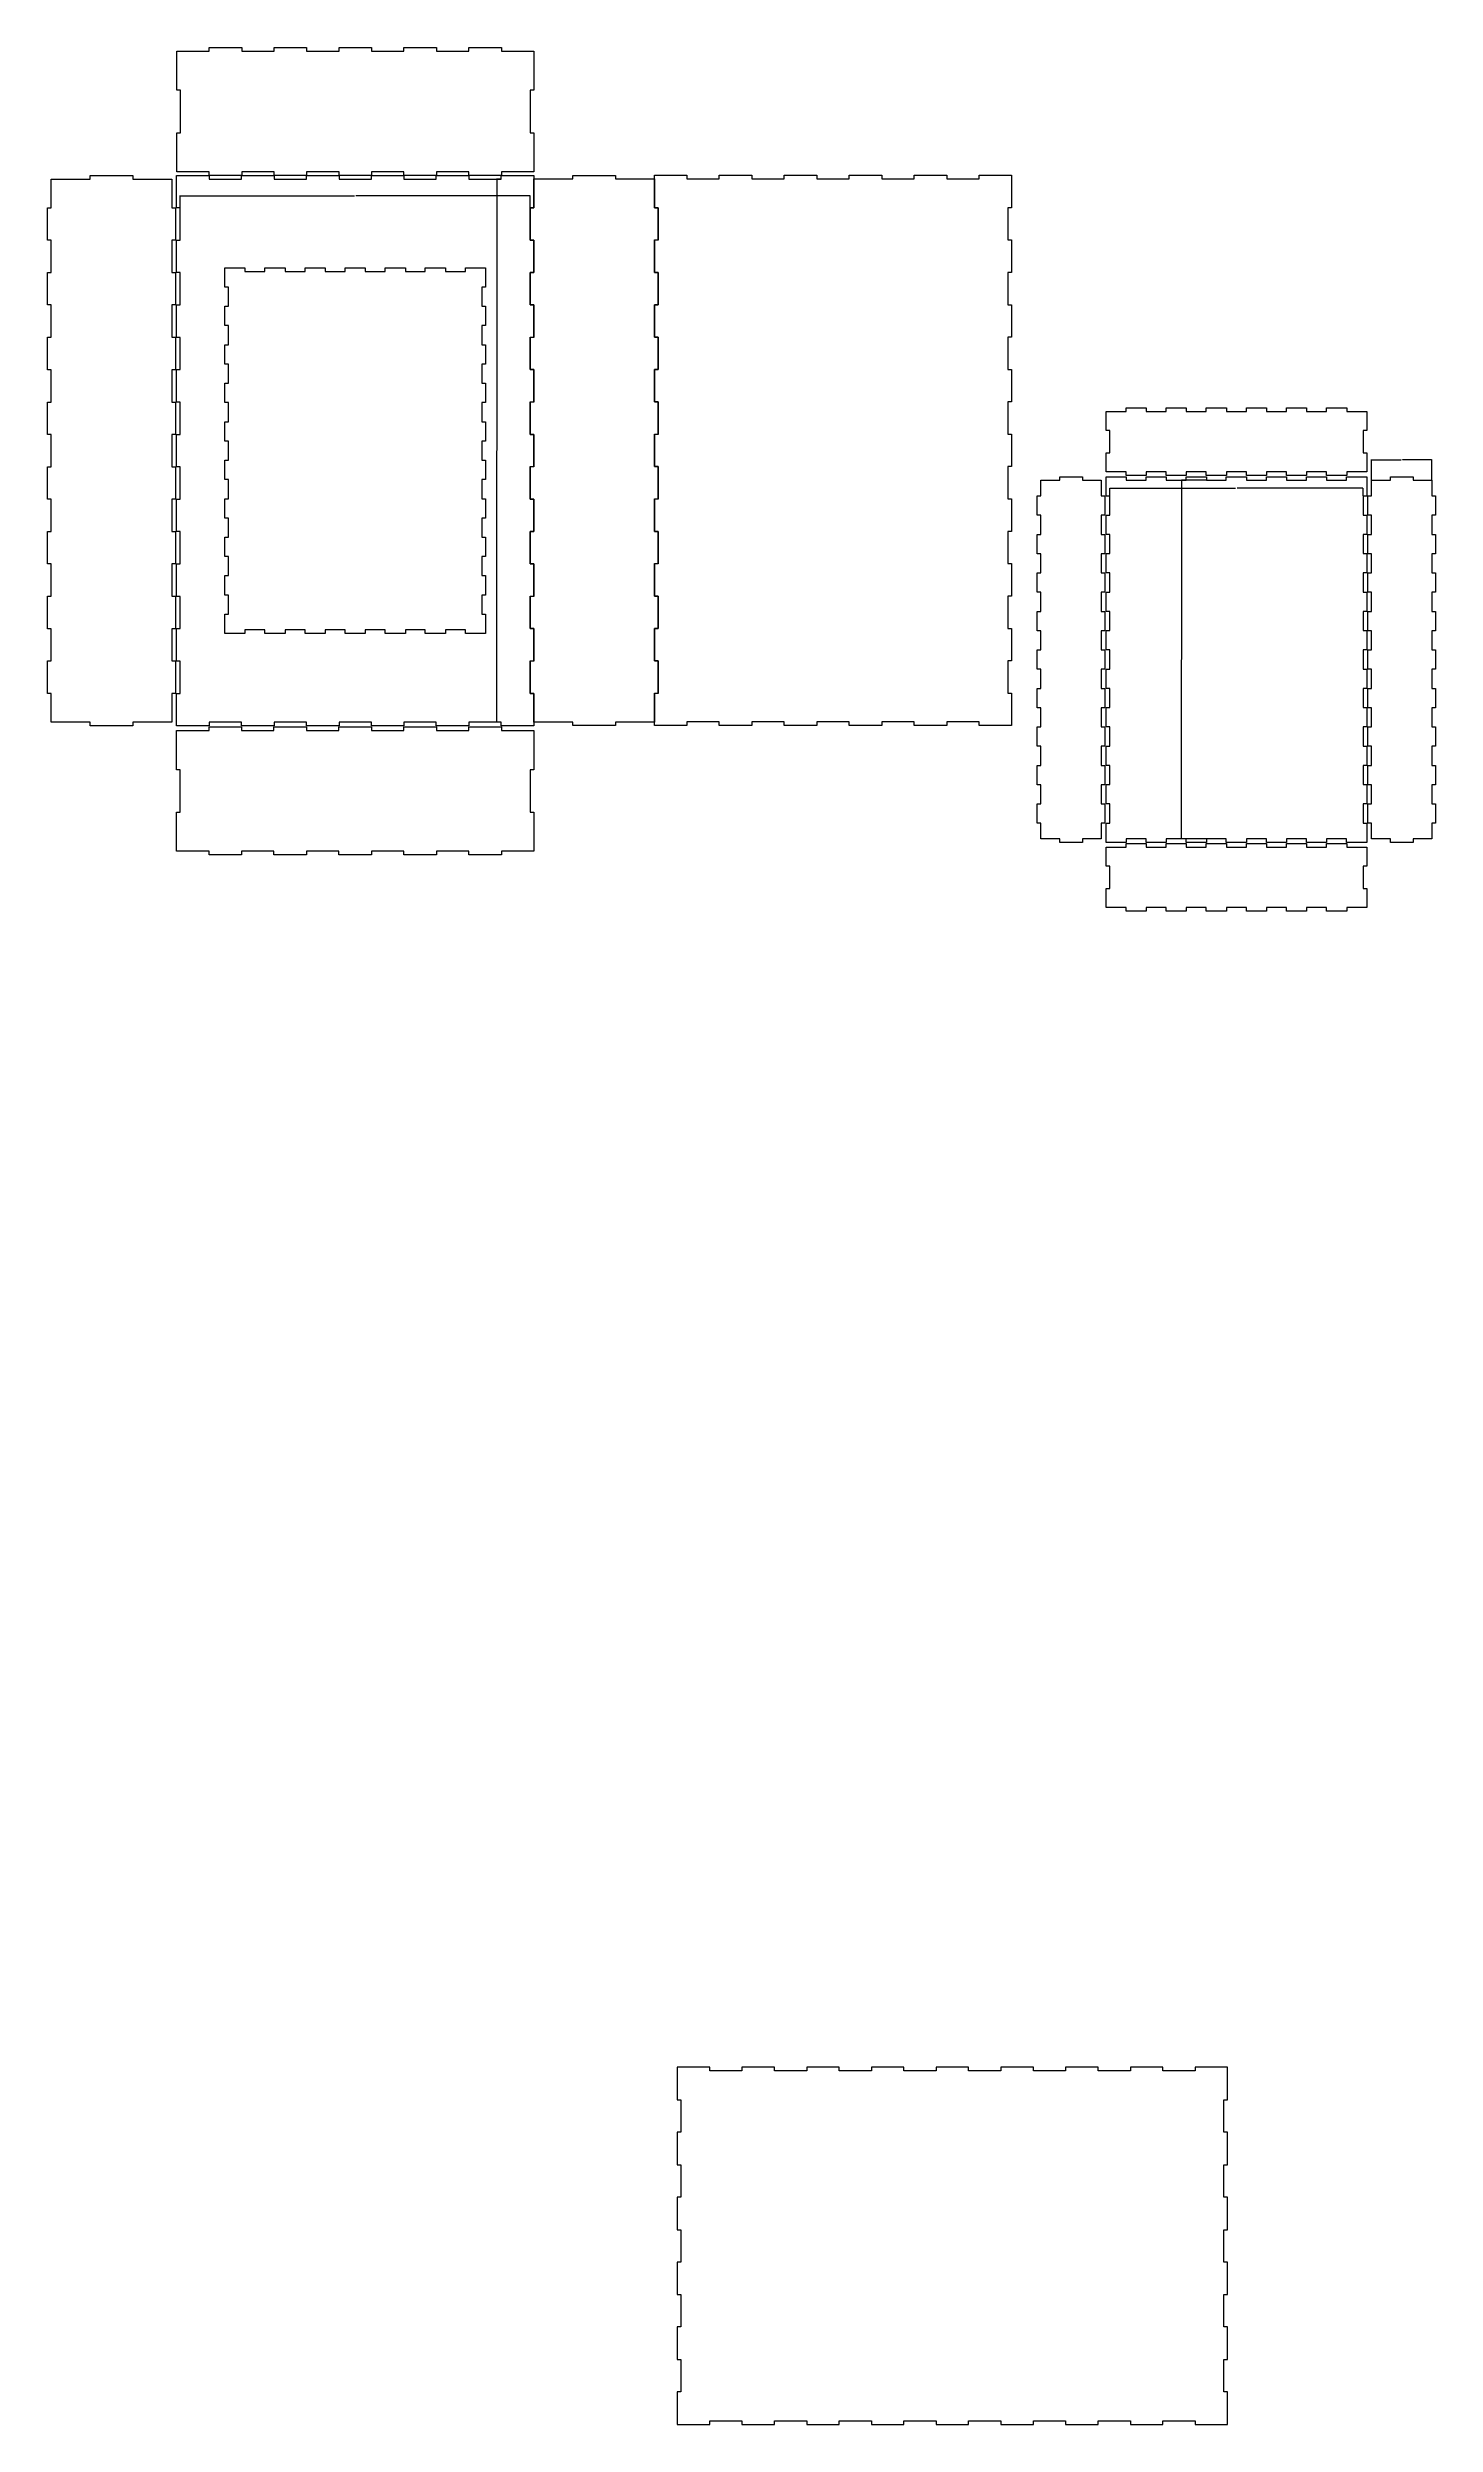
# Model space of a CAD drawing. Extents: x 0 to 3307, y -1993 to 502.
# Drawn here: x 2157 to 3307, y -1993 to -24 of the extents above; entities that cross this region are included whole.
import ezdxf

# ---------------------------------------------------------------- set-up
doc = ezdxf.new("R2010")
doc.units = 0
doc.layers.get('0').update_dxf_attribs({"linetype": 'CONTINUOUS'})
doc.layers.get('Defpoints').update_dxf_attribs({"linetype": 'CONTINUOUS'})
doc.layers.add('NEWLAYER', color=7, linetype='CONTINUOUS')
doc.dimstyles.new('ISO-25', dxfattribs={"dimtxt": 2.5, "dimasz": 2.5, "dimexe": 1.25, "dimexo": 0.625, "dimtad": 1, "dimdsep": 46, "dimtxsty": 'STANDARD', "dimcen": 2.5, "dimadec": 0, "dimazin": 0, "dimtfac": 1, "dimtmove": 0, "dimatfit": 3, "dimfxl": 1, "dimarcsym": 0})

# ---------------------------------------------------------------- blocks, each defined once
blk = doc.blocks.new('*D4')
at = {"color": 0, "linetype": 'Continuous', "lineweight": -2, "transparency": 16777216}
for p, q in [((2266.5, -156.4), (2266.5, -146.3)), ((2266.7, -146.5), (2410.9, -146.5)), ((2556.3, -146.5), (2412.1, -146.5)), ((2556.5, -156.4), (2556.5, -146.3))]:
    blk.add_line(p, q, dxfattribs=at)
at = {"color": 0, "linetype": 'Continuous', "transparency": 16777216}
for points in [[(2266.7, -146.5), (2266.7, -146.5), (2266.5, -146.5)], [(2556.3, -146.5), (2556.3, -146.5), (2556.5, -146.5)]]:
    blk.add_solid(points, dxfattribs=at)
at = {"layer": 'Defpoints', "color": 0, "linetype": 'Continuous', "transparency": 16777216}
for p in [(2266.5, -156.5), (2556.5, -146.5), (2556.5, -156.5)]:
    blk.add_point(p, dxfattribs=at)
at = {"color": 0, "linetype": 'Continuous', "transparency": 16777216, "insert": (2411.5, -146.5), "char_height": 0.18, "attachment_point": 5}
blk.add_mtext('\\A1;290.0000', dxfattribs=at)
blk = doc.blocks.new('*D5')
at = {"color": 0, "linetype": 'Continuous', "lineweight": -2, "transparency": 16777216}
for p, q in [((2532.5, -132.6), (2528.6, -132.6)), ((2528.8, -132.8), (2528.8, -357.4)), ((2528.8, -582.4), (2528.8, -357.8)), ((2532.5, -582.6), (2528.6, -582.6))]:
    blk.add_line(p, q, dxfattribs=at)
at = {"color": 0, "linetype": 'Continuous', "transparency": 16777216}
for points in [[(2528.7, -132.8), (2528.8, -132.8), (2528.8, -132.6)], [(2528.7, -582.4), (2528.8, -582.4), (2528.8, -582.6)]]:
    blk.add_solid(points, dxfattribs=at)
at = {"layer": 'Defpoints', "color": 0, "linetype": 'Continuous', "transparency": 16777216}
for p in [(2532.5, -132.6), (2528.8, -582.6), (2532.5, -582.6)]:
    blk.add_point(p, dxfattribs=at)
at = {"color": 0, "linetype": 'Continuous', "transparency": 16777216, "insert": (2528.8, -357.6), "char_height": 0.18, "attachment_point": 5}
blk.add_mtext('\\A1;450.0000', dxfattribs=at)
blk = doc.blocks.new('*D11')
at = {"color": 0, "linetype": 'Continuous', "lineweight": -2, "transparency": 16777216}
for p, q in [((3036.8, -395.2), (3036.8, -388.7)), ((3037, -388.8), (3141.2, -388.8)), ((3246.6, -388.8), (3142.4, -388.8)), ((3246.8, -395.2), (3246.8, -388.7))]:
    blk.add_line(p, q, dxfattribs=at)
at = {"color": 0, "linetype": 'Continuous', "transparency": 16777216}
for points in [[(3037, -388.8), (3037, -388.9), (3036.8, -388.8)], [(3246.6, -388.8), (3246.6, -388.9), (3246.8, -388.8)]]:
    blk.add_solid(points, dxfattribs=at)
at = {"layer": 'Defpoints', "color": 0, "linetype": 'Continuous', "transparency": 16777216}
for p in [(3246.8, -388.8), (3036.8, -395.2), (3246.8, -395.2)]:
    blk.add_point(p, dxfattribs=at)
at = {"color": 0, "linetype": 'Continuous', "transparency": 16777216, "insert": (3141.8, -388.8), "char_height": 0.18, "attachment_point": 5}
blk.add_mtext('\\A1;210.0000', dxfattribs=at)
blk = doc.blocks.new('*D12')
at = {"color": 0, "linetype": 'Continuous', "lineweight": -2, "transparency": 16777216}
for p, q in [((3116.9, -382.2), (3096.2, -382.2)), ((3096.4, -382.4), (3096.4, -530.6)), ((3096.4, -679.1), (3096.4, -530.9)), ((3116.9, -679.2), (3096.2, -679.2))]:
    blk.add_line(p, q, dxfattribs=at)
at = {"color": 0, "linetype": 'Continuous', "transparency": 16777216}
for points in [[(3096.4, -382.4), (3096.4, -382.4), (3096.4, -382.2)], [(3096.4, -679.1), (3096.4, -679.1), (3096.4, -679.2)]]:
    blk.add_solid(points, dxfattribs=at)
at = {"layer": 'Defpoints', "color": 0, "linetype": 'Continuous', "transparency": 16777216}
for p in [(3116.9, -382.2), (3096.4, -679.2), (3116.9, -679.2)]:
    blk.add_point(p, dxfattribs=at)
at = {"color": 0, "linetype": 'Continuous', "transparency": 16777216, "insert": (3096.4, -530.7), "char_height": 0.18, "attachment_point": 5}
blk.add_mtext('\\A1;297.0000', dxfattribs=at)
blk = doc.blocks.new('*D13')
at = {"color": 0, "linetype": 'Continuous', "lineweight": -2, "transparency": 16777216}
for p, q in [((3253.8, -382.2), (3253.8, -365)), ((3254, -365.2), (3278.3, -365.2)), ((3303.6, -365.2), (3279.4, -365.2)), ((3303.8, -382.2), (3303.8, -365))]:
    blk.add_line(p, q, dxfattribs=at)
at = {"color": 0, "linetype": 'Continuous', "transparency": 16777216}
for points in [[(3254, -365.1), (3254, -365.2), (3253.8, -365.2)], [(3303.6, -365.1), (3303.6, -365.2), (3303.8, -365.2)]]:
    blk.add_solid(points, dxfattribs=at)
at = {"layer": 'Defpoints', "color": 0, "linetype": 'Continuous', "transparency": 16777216}
for p in [(3303.8, -365.2), (3253.8, -382.2), (3303.8, -382.2)]:
    blk.add_point(p, dxfattribs=at)
at = {"color": 0, "linetype": 'Continuous', "transparency": 16777216, "insert": (3278.8, -365.2), "char_height": 0.18, "attachment_point": 5}
blk.add_mtext('\\A1;50.0000', dxfattribs=at)

msp = doc.modelspace()

# ---------------------------------------------------------------- linework, layer by layer
at = {"layer": 'NEWLAYER', "color": 7}
for points in [[(2263.59002, -26.61907), (2290.45411, -26.61907), (2290.45411, -23.61907), (2317.4532, -23.61907), (2317.4532, -26.61907), (2344.27229, -26.61907), (2344.27229, -23.61907), (2371.27138, -23.61907), (2371.27138, -26.61907), (2398.09047, -26.61907), (2398.09047, -23.61907), (2425.08956, -23.61907), (2425.08956, -26.61907), (2451.90866, -26.61907), (2451.90866, -23.61907), (2478.90775, -23.61907), (2478.90775, -26.61907), (2505.72684, -26.61907), (2505.72684, -23.61907), (2532.72593, -23.61907), (2532.72593, -26.61907), (2559.59002, -26.61907), (2559.59002, -58.9974), (2556.59002, -58.9974), (2556.59002, -94.24074), (2559.59002, -94.24074), (2559.59002, -126.61907), (2532.72593, -126.61907), (2532.72593, -129.61907), (2505.72684, -129.61907), (2505.72684, -126.61907), (2478.90775, -126.61907), (2478.90775, -129.61907), (2451.90866, -129.61907), (2451.90866, -126.61907), (2425.08956, -126.61907), (2425.08956, -129.61907), (2398.09047, -129.61907), (2398.09047, -126.61907), (2371.27138, -126.61907), (2371.27138, -129.61907), (2344.27229, -129.61907), (2344.27229, -126.61907), (2317.4532, -126.61907), (2317.4532, -129.61907), (2290.45411, -129.61907), (2290.45411, -126.61907), (2263.59002, -126.61907), (2263.59002, -94.24074), (2266.59002, -94.24074), (2266.59002, -58.9974), (2263.59002, -58.9974), (2263.59002, -26.61907)], [(2159.50002, -132.61907), (2191.78835, -132.61907), (2191.78835, -129.61907), (2227.21169, -129.61907), (2227.21169, -132.61907), (2259.50002, -132.61907), (2259.50002, -156.3976), (2262.50002, -156.3976), (2262.50002, -183.31113), (2259.50002, -183.31113), (2259.50002, -210.04466), (2262.50002, -210.04466), (2262.50002, -236.95819), (2259.50002, -236.95819), (2259.50002, -263.69172), (2262.50002, -263.69172), (2262.50002, -290.60525), (2259.50002, -290.60525), (2259.50002, -317.33878), (2262.50002, -317.33878), (2262.50002, -344.25231), (2259.50002, -344.25231), (2259.50002, -370.98584), (2262.50002, -370.98584), (2262.50002, -397.89937), (2259.50002, -397.89937), (2259.50002, -424.6329), (2262.50002, -424.6329), (2262.50002, -451.54642), (2259.50002, -451.54642), (2259.50002, -478.27995), (2262.50002, -478.27995), (2262.50002, -505.19348), (2259.50002, -505.19348), (2259.50002, -531.92701), (2262.50002, -531.92701), (2262.50002, -558.84054), (2259.50002, -558.84054), (2259.50002, -582.61907), (2227.21169, -582.61907), (2227.21169, -585.61907), (2191.78835, -585.61907), (2191.78835, -582.61907), (2159.50002, -582.61907), (2159.50002, -558.84054), (2156.50002, -558.84054), (2156.50002, -531.92701), (2159.50002, -531.92701), (2159.50002, -505.19348), (2156.50002, -505.19348), (2156.50002, -478.27995), (2159.50002, -478.27995), (2159.50002, -451.54642), (2156.50002, -451.54642), (2156.50002, -424.6329), (2159.50002, -424.6329), (2159.50002, -397.89937), (2156.50002, -397.89937), (2156.50002, -370.98584), (2159.50002, -370.98584), (2159.50002, -344.25231), (2156.50002, -344.25231), (2156.50002, -317.33878), (2159.50002, -317.33878), (2159.50002, -290.60525), (2156.50002, -290.60525), (2156.50002, -263.69172), (2159.50002, -263.69172), (2159.50002, -236.95819), (2156.50002, -236.95819), (2156.50002, -210.04466), (2159.50002, -210.04466), (2159.50002, -183.31113), (2156.50002, -183.31113), (2156.50002, -156.3976), (2159.50002, -156.3976), (2159.50002, -132.61907)], [(2263.50002, -129.61907), (2290.45411, -129.61907), (2290.45411, -132.61907), (2317.2732, -132.61907), (2317.2732, -129.61907), (2344.27229, -129.61907), (2344.27229, -132.61907), (2371.09138, -132.61907), (2371.09138, -129.61907), (2398.09047, -129.61907), (2398.09047, -132.61907), (2424.90956, -132.61907), (2424.90956, -129.61907), (2451.90866, -129.61907), (2451.90866, -132.61907), (2478.72775, -132.61907), (2478.72775, -129.61907), (2505.72684, -129.61907), (2505.72684, -132.61907), (2532.54593, -132.61907), (2532.54593, -129.61907), (2559.50002, -129.61907), (2559.50002, -156.4876), (2556.50002, -156.4876), (2556.50002, -183.22113), (2559.50002, -183.22113), (2559.50002, -210.13466), (2556.50002, -210.13466), (2556.50002, -236.86819), (2559.50002, -236.86819), (2559.50002, -263.78172), (2556.50002, -263.78172), (2556.50002, -290.51525), (2559.50002, -290.51525), (2559.50002, -317.42878), (2556.50002, -317.42878), (2556.50002, -344.16231), (2559.50002, -344.16231), (2559.50002, -371.07584), (2556.50002, -371.07584), (2556.50002, -397.80937), (2559.50002, -397.80937), (2559.50002, -424.7229), (2556.50002, -424.7229), (2556.50002, -451.45642), (2559.50002, -451.45642), (2559.50002, -478.36995), (2556.50002, -478.36995), (2556.50002, -505.10348), (2559.50002, -505.10348), (2559.50002, -532.01701), (2556.50002, -532.01701), (2556.50002, -558.75054), (2559.50002, -558.75054), (2559.50002, -585.61907), (2532.54593, -585.61907), (2532.54593, -582.61907), (2505.72684, -582.61907), (2505.72684, -585.61907), (2478.72775, -585.61907), (2478.72775, -582.61907), (2451.90866, -582.61907), (2451.90866, -585.61907), (2424.90956, -585.61907), (2424.90956, -582.61907), (2398.09047, -582.61907), (2398.09047, -585.61907), (2371.09138, -585.61907), (2371.09138, -582.61907), (2344.27229, -582.61907), (2344.27229, -585.61907), (2317.2732, -585.61907), (2317.2732, -582.61907), (2290.45411, -582.61907), (2290.45411, -585.61907), (2263.50002, -585.61907), (2263.50002, -558.75054), (2266.50002, -558.75054), (2266.50002, -532.01701), (2263.50002, -532.01701), (2263.50002, -505.10348), (2266.50002, -505.10348), (2266.50002, -478.36995), (2263.50002, -478.36995), (2263.50002, -451.45642), (2266.50002, -451.45642), (2266.50002, -424.7229), (2263.50002, -424.7229), (2263.50002, -397.80937), (2266.50002, -397.80937), (2266.50002, -371.07584), (2263.50002, -371.07584), (2263.50002, -344.16231), (2266.50002, -344.16231), (2266.50002, -317.42878), (2263.50002, -317.42878), (2263.50002, -290.51525), (2266.50002, -290.51525), (2266.50002, -263.78172), (2263.50002, -263.78172), (2263.50002, -236.86819), (2266.50002, -236.86819), (2266.50002, -210.13466), (2263.50002, -210.13466), (2263.50002, -183.22113), (2266.50002, -183.22113), (2266.50002, -156.4876), (2263.50002, -156.4876), (2263.50002, -129.61907)], [(2559.50002, -132.52907), (2591.78835, -132.52907), (2591.78835, -129.52907), (2627.21169, -129.52907), (2627.21169, -132.52907), (2659.50002, -132.52907), (2659.50002, -156.3076), (2662.50002, -156.3076), (2662.50002, -183.22113), (2659.50002, -183.22113), (2659.50002, -209.95466), (2662.50002, -209.95466), (2662.50002, -236.86819), (2659.50002, -236.86819), (2659.50002, -263.60172), (2662.50002, -263.60172), (2662.50002, -290.51525), (2659.50002, -290.51525), (2659.50002, -317.24878), (2662.50002, -317.24878), (2662.50002, -344.16231), (2659.50002, -344.16231), (2659.50002, -370.89584), (2662.50002, -370.89584), (2662.50002, -397.80937), (2659.50002, -397.80937), (2659.50002, -424.5429), (2662.50002, -424.5429), (2662.50002, -451.45642), (2659.50002, -451.45642), (2659.50002, -478.18995), (2662.50002, -478.18995), (2662.50002, -505.10348), (2659.50002, -505.10348), (2659.50002, -531.83701), (2662.50002, -531.83701), (2662.50002, -558.75054), (2659.50002, -558.75054), (2659.50002, -582.52907), (2627.21169, -582.52907), (2627.21169, -585.52907), (2591.78835, -585.52907), (2591.78835, -582.52907), (2559.50002, -582.52907), (2559.50002, -558.75054), (2556.50002, -558.75054), (2556.50002, -531.83701), (2559.50002, -531.83701), (2559.50002, -505.10348), (2556.50002, -505.10348), (2556.50002, -478.18995), (2559.50002, -478.18995), (2559.50002, -451.45642), (2556.50002, -451.45642), (2556.50002, -424.5429), (2559.50002, -424.5429), (2559.50002, -397.80937), (2556.50002, -397.80937), (2556.50002, -370.89584), (2559.50002, -370.89584), (2559.50002, -344.16231), (2556.50002, -344.16231), (2556.50002, -317.24878), (2559.50002, -317.24878), (2559.50002, -290.51525), (2556.50002, -290.51525), (2556.50002, -263.60172), (2559.50002, -263.60172), (2559.50002, -236.86819), (2556.50002, -236.86819), (2556.50002, -209.95466), (2559.50002, -209.95466), (2559.50002, -183.22113), (2556.50002, -183.22113), (2556.50002, -156.3076), (2559.50002, -156.3076), (2559.50002, -132.52907)], [(2659.50002, -129.43907), (2686.45411, -129.43907), (2686.45411, -132.43907), (2713.2732, -132.43907), (2713.2732, -129.43907), (2740.27229, -129.43907), (2740.27229, -132.43907), (2767.09138, -132.43907), (2767.09138, -129.43907), (2794.09047, -129.43907), (2794.09047, -132.43907), (2820.90956, -132.43907), (2820.90956, -129.43907), (2847.90866, -129.43907), (2847.90866, -132.43907), (2874.72775, -132.43907), (2874.72775, -129.43907), (2901.72684, -129.43907), (2901.72684, -132.43907), (2928.54593, -132.43907), (2928.54593, -129.43907), (2955.50002, -129.43907), (2955.50002, -156.3076), (2952.50002, -156.3076), (2952.50002, -183.04113), (2955.50002, -183.04113), (2955.50002, -209.95466), (2952.50002, -209.95466), (2952.50002, -236.68819), (2955.50002, -236.68819), (2955.50002, -263.60172), (2952.50002, -263.60172), (2952.50002, -290.33525), (2955.50002, -290.33525), (2955.50002, -317.24878), (2952.50002, -317.24878), (2952.50002, -343.98231), (2955.50002, -343.98231), (2955.50002, -370.89584), (2952.50002, -370.89584), (2952.50002, -397.62937), (2955.50002, -397.62937), (2955.50002, -424.5429), (2952.50002, -424.5429), (2952.50002, -451.27642), (2955.50002, -451.27642), (2955.50002, -478.18995), (2952.50002, -478.18995), (2952.50002, -504.92348), (2955.50002, -504.92348), (2955.50002, -531.83701), (2952.50002, -531.83701), (2952.50002, -558.57054), (2955.50002, -558.57054), (2955.50002, -585.43907), (2928.54593, -585.43907), (2928.54593, -582.43907), (2901.72684, -582.43907), (2901.72684, -585.43907), (2874.72775, -585.43907), (2874.72775, -582.43907), (2847.90866, -582.43907), (2847.90866, -585.43907), (2820.90956, -585.43907), (2820.90956, -582.43907), (2794.09047, -582.43907), (2794.09047, -585.43907), (2767.09138, -585.43907), (2767.09138, -582.43907), (2740.27229, -582.43907), (2740.27229, -585.43907), (2713.2732, -585.43907), (2713.2732, -582.43907), (2686.45411, -582.43907), (2686.45411, -585.43907), (2659.50002, -585.43907), (2659.50002, -558.57054), (2662.50002, -558.57054), (2662.50002, -531.83701), (2659.50002, -531.83701), (2659.50002, -504.92348), (2662.50002, -504.92348), (2662.50002, -478.18995), (2659.50002, -478.18995), (2659.50002, -451.27642), (2662.50002, -451.27642), (2662.50002, -424.5429), (2659.50002, -424.5429), (2659.50002, -397.62937), (2662.50002, -397.62937), (2662.50002, -370.89584), (2659.50002, -370.89584), (2659.50002, -343.98231), (2662.50002, -343.98231), (2662.50002, -317.24878), (2659.50002, -317.24878), (2659.50002, -290.33525), (2662.50002, -290.33525), (2662.50002, -263.60172), (2659.50002, -263.60172), (2659.50002, -236.68819), (2662.50002, -236.68819), (2662.50002, -209.95466), (2659.50002, -209.95466), (2659.50002, -183.04113), (2662.50002, -183.04113), (2662.50002, -156.3076), (2659.50002, -156.3076), (2659.50002, -129.43907)], [(2303.50003, -206.11907), (2320.1604, -206.11907), (2320.1604, -209.11907), (2336.68578, -209.11907), (2336.68578, -206.11907), (2353.39116, -206.11907), (2353.39116, -209.11907), (2369.91654, -209.11907), (2369.91654, -206.11907), (2386.62195, -206.11907), (2386.62195, -209.11907), (2403.14733, -209.11907), (2403.14733, -206.11907), (2419.85272, -206.11907), (2419.85272, -209.11907), (2436.3781, -209.11907), (2436.3781, -206.11907), (2453.08348, -206.11907), (2453.08348, -209.11907), (2469.60886, -209.11907), (2469.60886, -206.11907), (2486.31424, -206.11907), (2486.31424, -209.11907), (2502.83962, -209.11907), (2502.83962, -206.11907), (2519.50002, -206.11907), (2519.50002, -222.11142), (2516.50003, -222.11142), (2516.50003, -237.96881), (2519.50002, -237.96881), (2519.50002, -254.00617), (2516.50003, -254.00617), (2516.50003, -269.86353), (2519.50002, -269.86353), (2519.50002, -285.9009), (2516.50003, -285.9009), (2516.50003, -301.75826), (2519.50002, -301.75826), (2519.50002, -317.79565), (2516.50003, -317.79565), (2516.50003, -333.65301), (2519.50002, -333.65301), (2519.50002, -349.69037), (2516.50003, -349.69037), (2516.50003, -365.54773), (2519.50002, -365.54773), (2519.50002, -381.58512), (2516.50003, -381.58512), (2516.50003, -397.44248), (2519.50002, -397.44248), (2519.50002, -413.47985), (2516.50003, -413.47985), (2516.50003, -429.33721), (2519.50002, -429.33721), (2519.50002, -445.3746), (2516.50003, -445.3746), (2516.50003, -461.23196), (2519.50002, -461.23196), (2519.50002, -477.26935), (2516.50003, -477.26935), (2516.50003, -493.12671), (2519.50002, -493.12671), (2519.50002, -509.11909), (2502.83962, -509.11909), (2502.83962, -506.11906), (2486.31424, -506.11906), (2486.31424, -509.11909), (2469.60886, -509.11909), (2469.60886, -506.11906), (2453.08348, -506.11906), (2453.08348, -509.11909), (2436.3781, -509.11909), (2436.3781, -506.11906), (2419.85272, -506.11906), (2419.85272, -509.11909), (2403.14733, -509.11909), (2403.14733, -506.11906), (2386.62195, -506.11906), (2386.62195, -509.11909), (2369.91654, -509.11909), (2369.91654, -506.11906), (2353.39116, -506.11906), (2353.39116, -509.11909), (2336.68578, -509.11909), (2336.68578, -506.11906), (2320.1604, -506.11906), (2320.1604, -509.11909), (2303.50003, -509.11909), (2303.50003, -493.12671), (2306.50002, -493.12671), (2306.50002, -477.26935), (2303.50003, -477.26935), (2303.50003, -461.23196), (2306.50002, -461.23196), (2306.50002, -445.3746), (2303.50003, -445.3746), (2303.50003, -429.33721), (2306.50002, -429.33721), (2306.50002, -413.47985), (2303.50003, -413.47985), (2303.50003, -397.44248), (2306.50002, -397.44248), (2306.50002, -381.58512), (2303.50003, -381.58512), (2303.50003, -365.54773), (2306.50002, -365.54773), (2306.50002, -349.69037), (2303.50003, -349.69037), (2303.50003, -333.65301), (2306.50002, -333.65301), (2306.50002, -317.79565), (2303.50003, -317.79565), (2303.50003, -301.75826), (2306.50002, -301.75826), (2306.50002, -285.9009), (2303.50003, -285.9009), (2303.50003, -269.86353), (2306.50002, -269.86353), (2306.50002, -254.00617), (2303.50003, -254.00617), (2303.50003, -237.96881), (2306.50002, -237.96881), (2306.50002, -222.11142), (2303.50003, -222.11142), (2303.50003, -206.11907)], [(3033.81926, -325.24274), (3050.38963, -325.24274), (3050.38963, -322.24275), (3067.09501, -322.24275), (3067.09501, -325.24274), (3083.62039, -325.24274), (3083.62039, -322.24275), (3100.3258, -322.24275), (3100.3258, -325.24274), (3116.85119, -325.24274), (3116.85119, -322.24275), (3133.55657, -322.24275), (3133.55657, -325.24274), (3150.08195, -325.24274), (3150.08195, -322.24275), (3166.78733, -322.24275), (3166.78733, -325.24274), (3183.31271, -325.24274), (3183.31271, -322.24275), (3200.0181, -322.24275), (3200.0181, -325.24274), (3216.54348, -325.24274), (3216.54348, -322.24275), (3233.24886, -322.24275), (3233.24886, -325.24274), (3249.81925, -325.24274), (3249.81925, -340.95439), (3246.81926, -340.95439), (3246.81926, -359.53108), (3249.81925, -359.53108), (3249.81925, -375.24273), (3233.24886, -375.24273), (3233.24886, -378.24272), (3216.54348, -378.24272), (3216.54348, -375.24273), (3200.0181, -375.24273), (3200.0181, -378.24272), (3183.31271, -378.24272), (3183.31271, -375.24273), (3166.78733, -375.24273), (3166.78733, -378.24272), (3150.08195, -378.24272), (3150.08195, -375.24273), (3133.55657, -375.24273), (3133.55657, -378.24272), (3116.85119, -378.24272), (3116.85119, -375.24273), (3100.3258, -375.24273), (3100.3258, -378.24272), (3083.62039, -378.24272), (3083.62039, -375.24273), (3067.09501, -375.24273), (3067.09501, -378.24272), (3050.38963, -378.24272), (3050.38963, -375.24273), (3033.81926, -375.24273), (3033.81926, -359.53108), (3036.81926, -359.53108), (3036.81926, -340.95439), (3033.81926, -340.95439), (3033.81926, -325.24274)], [(2979.81926, -382.24274), (2995.44094, -382.24274), (2995.44094, -379.24275), (3014.19759, -379.24275), (3014.19759, -382.24274), (3029.81924, -382.24274), (3029.81924, -395.14509), (3032.81927, -395.14509), (3032.81927, -411.18248), (3029.81924, -411.18248), (3029.81924, -427.03985), (3032.81927, -427.03985), (3032.81927, -443.07721), (3029.81924, -443.07721), (3029.81924, -458.93457), (3032.81927, -458.93457), (3032.81927, -474.97193), (3029.81924, -474.97193), (3029.81924, -490.82932), (3032.81927, -490.82932), (3032.81927, -506.86668), (3029.81924, -506.86668), (3029.81924, -522.72404), (3032.81927, -522.72404), (3032.81927, -538.76141), (3029.81924, -538.76141), (3029.81924, -554.6188), (3032.81927, -554.6188), (3032.81927, -570.65616), (3029.81924, -570.65616), (3029.81924, -586.51352), (3032.81927, -586.51352), (3032.81927, -602.55088), (3029.81924, -602.55088), (3029.81924, -618.40827), (3032.81927, -618.40827), (3032.81927, -634.44563), (3029.81924, -634.44563), (3029.81924, -650.30302), (3032.81927, -650.30302), (3032.81927, -666.34039), (3029.81924, -666.34039), (3029.81924, -679.24274), (3014.19759, -679.24274), (3014.19759, -682.24276), (2995.44094, -682.24276), (2995.44094, -679.24274), (2979.81926, -679.24274), (2979.81926, -666.34039), (2976.81926, -666.34039), (2976.81926, -650.30302), (2979.81926, -650.30302), (2979.81926, -634.44563), (2976.81926, -634.44563), (2976.81926, -618.40827), (2979.81926, -618.40827), (2979.81926, -602.55088), (2976.81926, -602.55088), (2976.81926, -586.51352), (2979.81926, -586.51352), (2979.81926, -570.65616), (2976.81926, -570.65616), (2976.81926, -554.6188), (2979.81926, -554.6188), (2979.81926, -538.76141), (2976.81926, -538.76141), (2976.81926, -522.72404), (2979.81926, -522.72404), (2979.81926, -506.86668), (2976.81926, -506.86668), (2976.81926, -490.82932), (2979.81926, -490.82932), (2979.81926, -474.97193), (2976.81926, -474.97193), (2976.81926, -458.93457), (2979.81926, -458.93457), (2979.81926, -443.07721), (2976.81926, -443.07721), (2976.81926, -427.03985), (2979.81926, -427.03985), (2979.81926, -411.18248), (2976.81926, -411.18248), (2976.81926, -395.14509), (2979.81926, -395.14509), (2979.81926, -382.24274)], [(3033.81926, -379.24275), (3050.47963, -379.24275), (3050.47963, -382.24274), (3067.00501, -382.24274), (3067.00501, -379.24275), (3083.71039, -379.24275), (3083.71039, -382.24274), (3100.2358, -382.24274), (3100.2358, -379.24275), (3116.94119, -379.24275), (3116.94119, -382.24274), (3133.46657, -382.24274), (3133.46657, -379.24275), (3150.17195, -379.24275), (3150.17195, -382.24274), (3166.69733, -382.24274), (3166.69733, -379.24275), (3183.40271, -379.24275), (3183.40271, -382.24274), (3199.92809, -382.24274), (3199.92809, -379.24275), (3216.63348, -379.24275), (3216.63348, -382.24274), (3233.15886, -382.24274), (3233.15886, -379.24275), (3249.81925, -379.24275), (3249.81925, -395.23509), (3246.81926, -395.23509), (3246.81926, -411.09248), (3249.81925, -411.09248), (3249.81925, -427.12985), (3246.81926, -427.12985), (3246.81926, -442.98721), (3249.81925, -442.98721), (3249.81925, -459.02457), (3246.81926, -459.02457), (3246.81926, -474.88193), (3249.81925, -474.88193), (3249.81925, -490.91932), (3246.81926, -490.91932), (3246.81926, -506.77668), (3249.81925, -506.77668), (3249.81925, -522.81404), (3246.81926, -522.81404), (3246.81926, -538.67141), (3249.81925, -538.67141), (3249.81925, -554.7088), (3246.81926, -554.7088), (3246.81926, -570.56616), (3249.81925, -570.56616), (3249.81925, -586.60352), (3246.81926, -586.60352), (3246.81926, -602.46088), (3249.81925, -602.46088), (3249.81925, -618.49827), (3246.81926, -618.49827), (3246.81926, -634.35563), (3249.81925, -634.35563), (3249.81925, -650.39302), (3246.81926, -650.39302), (3246.81926, -666.25038), (3249.81925, -666.25038), (3249.81925, -682.24276), (3233.15886, -682.24276), (3233.15886, -679.24274), (3216.63348, -679.24274), (3216.63348, -682.24276), (3199.92809, -682.24276), (3199.92809, -679.24274), (3183.40271, -679.24274), (3183.40271, -682.24276), (3166.69733, -682.24276), (3166.69733, -679.24274), (3150.17195, -679.24274), (3150.17195, -682.24276), (3133.46657, -682.24276), (3133.46657, -679.24274), (3116.94119, -679.24274), (3116.94119, -682.24276), (3100.2358, -682.24276), (3100.2358, -679.24274), (3083.71039, -679.24274), (3083.71039, -682.24276), (3067.00501, -682.24276), (3067.00501, -679.24274), (3050.47963, -679.24274), (3050.47963, -682.24276), (3033.81926, -682.24276), (3033.81926, -666.25038), (3036.81926, -666.25038), (3036.81926, -650.39302), (3033.81926, -650.39302), (3033.81926, -634.35563), (3036.81926, -634.35563), (3036.81926, -618.49827), (3033.81926, -618.49827), (3033.81926, -602.46088), (3036.81926, -602.46088), (3036.81926, -586.60352), (3033.81926, -586.60352), (3033.81926, -570.56616), (3036.81926, -570.56616), (3036.81926, -554.7088), (3033.81926, -554.7088), (3033.81926, -538.67141), (3036.81926, -538.67141), (3036.81926, -522.81404), (3033.81926, -522.81404), (3033.81926, -506.77668), (3036.81926, -506.77668), (3036.81926, -490.91932), (3033.81926, -490.91932), (3033.81926, -474.88193), (3036.81926, -474.88193), (3036.81926, -459.02457), (3033.81926, -459.02457), (3033.81926, -442.98721), (3036.81926, -442.98721), (3036.81926, -427.12985), (3033.81926, -427.12985), (3033.81926, -411.09248), (3036.81926, -411.09248), (3036.81926, -395.23509), (3033.81926, -395.23509), (3033.81926, -379.24275)], [(3253.81925, -382.24274), (3269.44092, -382.24274), (3269.44092, -379.24275), (3288.19761, -379.24275), (3288.19761, -382.24274), (3303.81926, -382.24274), (3303.81926, -395.14509), (3306.81925, -395.14509), (3306.81925, -411.18248), (3303.81926, -411.18248), (3303.81926, -427.03985), (3306.81925, -427.03985), (3306.81925, -443.07721), (3303.81926, -443.07721), (3303.81926, -458.93457), (3306.81925, -458.93457), (3306.81925, -474.97193), (3303.81926, -474.97193), (3303.81926, -490.82932), (3306.81925, -490.82932), (3306.81925, -506.86668), (3303.81926, -506.86668), (3303.81926, -522.72404), (3306.81925, -522.72404), (3306.81925, -538.76141), (3303.81926, -538.76141), (3303.81926, -554.6188), (3306.81925, -554.6188), (3306.81925, -570.65616), (3303.81926, -570.65616), (3303.81926, -586.51352), (3306.81925, -586.51352), (3306.81925, -602.55088), (3303.81926, -602.55088), (3303.81926, -618.40827), (3306.81925, -618.40827), (3306.81925, -634.44563), (3303.81926, -634.44563), (3303.81926, -650.30302), (3306.81925, -650.30302), (3306.81925, -666.34039), (3303.81926, -666.34039), (3303.81926, -679.24274), (3288.19761, -679.24274), (3288.19761, -682.24276), (3269.44092, -682.24276), (3269.44092, -679.24274), (3253.81925, -679.24274), (3253.81925, -666.34039), (3250.81925, -666.34039), (3250.81925, -650.30302), (3253.81925, -650.30302), (3253.81925, -634.44563), (3250.81925, -634.44563), (3250.81925, -618.40827), (3253.81925, -618.40827), (3253.81925, -602.55088), (3250.81925, -602.55088), (3250.81925, -586.51352), (3253.81925, -586.51352), (3253.81925, -570.65616), (3250.81925, -570.65616), (3250.81925, -554.6188), (3253.81925, -554.6188), (3253.81925, -538.76141), (3250.81925, -538.76141), (3250.81925, -522.72404), (3253.81925, -522.72404), (3253.81925, -506.86668), (3250.81925, -506.86668), (3250.81925, -490.82932), (3253.81925, -490.82932), (3253.81925, -474.97193), (3250.81925, -474.97193), (3250.81925, -458.93457), (3253.81925, -458.93457), (3253.81925, -443.07721), (3250.81925, -443.07721), (3250.81925, -427.03985), (3253.81925, -427.03985), (3253.81925, -411.18248), (3250.81925, -411.18248), (3250.81925, -395.14509), (3253.81925, -395.14509), (3253.81925, -382.24274)], [(2263.50002, -589.61907), (2290.36411, -589.61907), (2290.36411, -586.61907), (2317.3632, -586.61907), (2317.3632, -589.61907), (2344.18229, -589.61907), (2344.18229, -586.61907), (2371.18138, -586.61907), (2371.18138, -589.61907), (2398.00047, -589.61907), (2398.00047, -586.61907), (2424.99956, -586.61907), (2424.99956, -589.61907), (2451.81866, -589.61907), (2451.81866, -586.61907), (2478.81775, -586.61907), (2478.81775, -589.61907), (2505.63684, -589.61907), (2505.63684, -586.61907), (2532.63593, -586.61907), (2532.63593, -589.61907), (2559.50002, -589.61907), (2559.50002, -621.9974), (2556.50002, -621.9974), (2556.50002, -657.24074), (2559.50002, -657.24074), (2559.50002, -689.61907), (2532.63593, -689.61907), (2532.63593, -692.61907), (2505.63684, -692.61907), (2505.63684, -689.61907), (2478.81775, -689.61907), (2478.81775, -692.61907), (2451.81866, -692.61907), (2451.81866, -689.61907), (2424.99956, -689.61907), (2424.99956, -692.61907), (2398.00047, -692.61907), (2398.00047, -689.61907), (2371.18138, -689.61907), (2371.18138, -692.61907), (2344.18229, -692.61907), (2344.18229, -689.61907), (2317.3632, -689.61907), (2317.3632, -692.61907), (2290.36411, -692.61907), (2290.36411, -689.61907), (2263.50002, -689.61907), (2263.50002, -657.24074), (2266.50002, -657.24074), (2266.50002, -621.9974), (2263.50002, -621.9974), (2263.50002, -589.61907)], [(3033.81926, -686.24275), (3050.38963, -686.24275), (3050.38963, -683.24276), (3067.09501, -683.24276), (3067.09501, -686.24275), (3083.62039, -686.24275), (3083.62039, -683.24276), (3100.3258, -683.24276), (3100.3258, -686.24275), (3116.85119, -686.24275), (3116.85119, -683.24276), (3133.55657, -683.24276), (3133.55657, -686.24275), (3150.08195, -686.24275), (3150.08195, -683.24276), (3166.78733, -683.24276), (3166.78733, -686.24275), (3183.31271, -686.24275), (3183.31271, -683.24276), (3200.0181, -683.24276), (3200.0181, -686.24275), (3216.54348, -686.24275), (3216.54348, -683.24276), (3233.24886, -683.24276), (3233.24886, -686.24275), (3249.81925, -686.24275), (3249.81925, -701.9544), (3246.81926, -701.9544), (3246.81926, -720.53109), (3249.81925, -720.53109), (3249.81925, -736.24274), (3233.24886, -736.24274), (3233.24886, -739.24276), (3216.54348, -739.24276), (3216.54348, -736.24274), (3200.0181, -736.24274), (3200.0181, -739.24276), (3183.31271, -739.24276), (3183.31271, -736.24274), (3166.78733, -736.24274), (3166.78733, -739.24276), (3150.08195, -739.24276), (3150.08195, -736.24274), (3133.55657, -736.24274), (3133.55657, -739.24276), (3116.85119, -739.24276), (3116.85119, -736.24274), (3100.3258, -736.24274), (3100.3258, -739.24276), (3083.62039, -739.24276), (3083.62039, -736.24274), (3067.09501, -736.24274), (3067.09501, -739.24276), (3050.38963, -739.24276), (3050.38963, -736.24274), (3033.81926, -736.24274), (3033.81926, -720.53109), (3036.81926, -720.53109), (3036.81926, -701.9544), (3033.81926, -701.9544), (3033.81926, -686.24275)], [(3134.4424, -1993.20911), (3134.4424, -1966.25502), (3131.4424, -1966.25502), (3131.4424, -1939.43593), (3134.4424, -1939.43593), (3134.4424, -1912.43684), (3131.4424, -1912.43684), (3131.4424, -1885.61775), (3134.4424, -1885.61775), (3134.4424, -1858.61866), (3131.4424, -1858.61866), (3131.4424, -1831.79957), (3134.4424, -1831.79957), (3134.4424, -1804.80048), (3131.4424, -1804.80048), (3131.4424, -1777.98139), (3134.4424, -1777.98139), (3134.4424, -1750.9823), (3131.4424, -1750.9823), (3131.4424, -1724.1632), (3134.4424, -1724.1632), (3134.4424, -1697.20911), (3107.57387, -1697.20911), (3107.57387, -1700.20911), (3080.84034, -1700.20911), (3080.84034, -1697.20911), (3053.92681, -1697.20911), (3053.92681, -1700.20911), (3027.19328, -1700.20911), (3027.19328, -1697.20911), (3000.27975, -1697.20911), (3000.27975, -1700.20911), (2973.54622, -1700.20911), (2973.54622, -1697.20911), (2946.63269, -1697.20911), (2946.63269, -1700.20911), (2919.89916, -1700.20911), (2919.89916, -1697.20911), (2892.98563, -1697.20911), (2892.98563, -1700.20911), (2866.2521, -1700.20911), (2866.2521, -1697.20911), (2839.33857, -1697.20911), (2839.33857, -1700.20911), (2812.60505, -1700.20911), (2812.60505, -1697.20911), (2785.69152, -1697.20911), (2785.69152, -1700.20911), (2758.95799, -1700.20911), (2758.95799, -1697.20911), (2732.04446, -1697.20911), (2732.04446, -1700.20911), (2705.31093, -1700.20911), (2705.31093, -1697.20911), (2678.4424, -1697.20911), (2678.4424, -1724.1632), (2681.4424, -1724.1632), (2681.4424, -1750.9823), (2678.4424, -1750.9823), (2678.4424, -1777.98139), (2681.4424, -1777.98139), (2681.4424, -1804.80048), (2678.4424, -1804.80048), (2678.4424, -1831.79957), (2681.4424, -1831.79957), (2681.4424, -1858.61866), (2678.4424, -1858.61866), (2678.4424, -1885.61775), (2681.4424, -1885.61775), (2681.4424, -1912.43684), (2678.4424, -1912.43684), (2678.4424, -1939.43593), (2681.4424, -1939.43593), (2681.4424, -1966.25502), (2678.4424, -1966.25502), (2678.4424, -1993.20911), (2705.31093, -1993.20911), (2705.31093, -1990.20911), (2732.04446, -1990.20911), (2732.04446, -1993.20911), (2758.95799, -1993.20911), (2758.95799, -1990.20911), (2785.69152, -1990.20911), (2785.69152, -1993.20911), (2812.60505, -1993.20911), (2812.60505, -1990.20911), (2839.33857, -1990.20911), (2839.33857, -1993.20911), (2866.2521, -1993.20911), (2866.2521, -1990.20911), (2892.98563, -1990.20911), (2892.98563, -1993.20911), (2919.89916, -1993.20911), (2919.89916, -1990.20911), (2946.63269, -1990.20911), (2946.63269, -1993.20911), (2973.54622, -1993.20911), (2973.54622, -1990.20911), (3000.27975, -1990.20911), (3000.27975, -1993.20911), (3027.19328, -1993.20911), (3027.19328, -1990.20911), (3053.92681, -1990.20911), (3053.92681, -1993.20911), (3080.84034, -1993.20911), (3080.84034, -1990.20911), (3107.57387, -1990.20911), (3107.57387, -1993.20911), (3134.4424, -1993.20911)]]:
    msp.add_lwpolyline(points, dxfattribs=at)

# ---------------------------------------------------------------- dimensions: what is measured, and where the dimension line sits
at = {"linetype": 'Continuous'}
for base, p1, p2, picture, middle in [((2528.77242, -582.61907), (2532.54593, -132.61907), (2532.54593, -582.61907), '*D5', (2528.77242, -357.61907)), ((3096.38424, -679.24274), (3116.94119, -382.24274), (3116.94119, -679.24274), '*D12', (3096.38424, -530.74274))]:
    dim = msp.add_linear_dim(base=base, p1=p1, p2=p2, angle=90, dimstyle='ISO-25', override={"dimtxt": 0.18, "dimasz": 0.18, "dimexe": 0.18, "dimexo": 0.0625, "dimgap": 0.09, "dimtad": 0, "dimtih": 1, "dimtoh": 1, "dimdec": 4, "dimzin": 0, "dimcen": 0.09, "dimtdec": 4, "dimtofl": 0, "dimtolj": 1, "dimtzin": 0}, dxfattribs=at)
    dim.commit()
    dim.dimension.update_dxf_attribs({"geometry": picture, "text_midpoint": middle})
for base, p1, p2, picture, middle in [((2556.50002, -146.51002), (2266.50002, -156.4876), (2556.50002, -156.4876), '*D4', (2411.50002, -146.51002)), ((3303.81926, -365.16063), (3253.81925, -382.24274), (3303.81926, -382.24274), '*D13', (3278.81925, -365.16063)), ((3246.81926, -388.83105), (3036.81926, -395.23509), (3246.81926, -395.23509), '*D11', (3141.81926, -388.83105))]:
    dim = msp.add_linear_dim(base=base, p1=p1, p2=p2, dimstyle='ISO-25', override={"dimtxt": 0.18, "dimasz": 0.18, "dimexe": 0.18, "dimexo": 0.0625, "dimgap": 0.09, "dimtad": 0, "dimtih": 1, "dimtoh": 1, "dimdec": 4, "dimzin": 0, "dimcen": 0.09, "dimtdec": 4, "dimtofl": 0, "dimtolj": 1, "dimtzin": 0}, dxfattribs=at)
    dim.commit()
    dim.dimension.update_dxf_attribs({"geometry": picture, "text_midpoint": middle})

doc.saveas('drawing.dxf')
